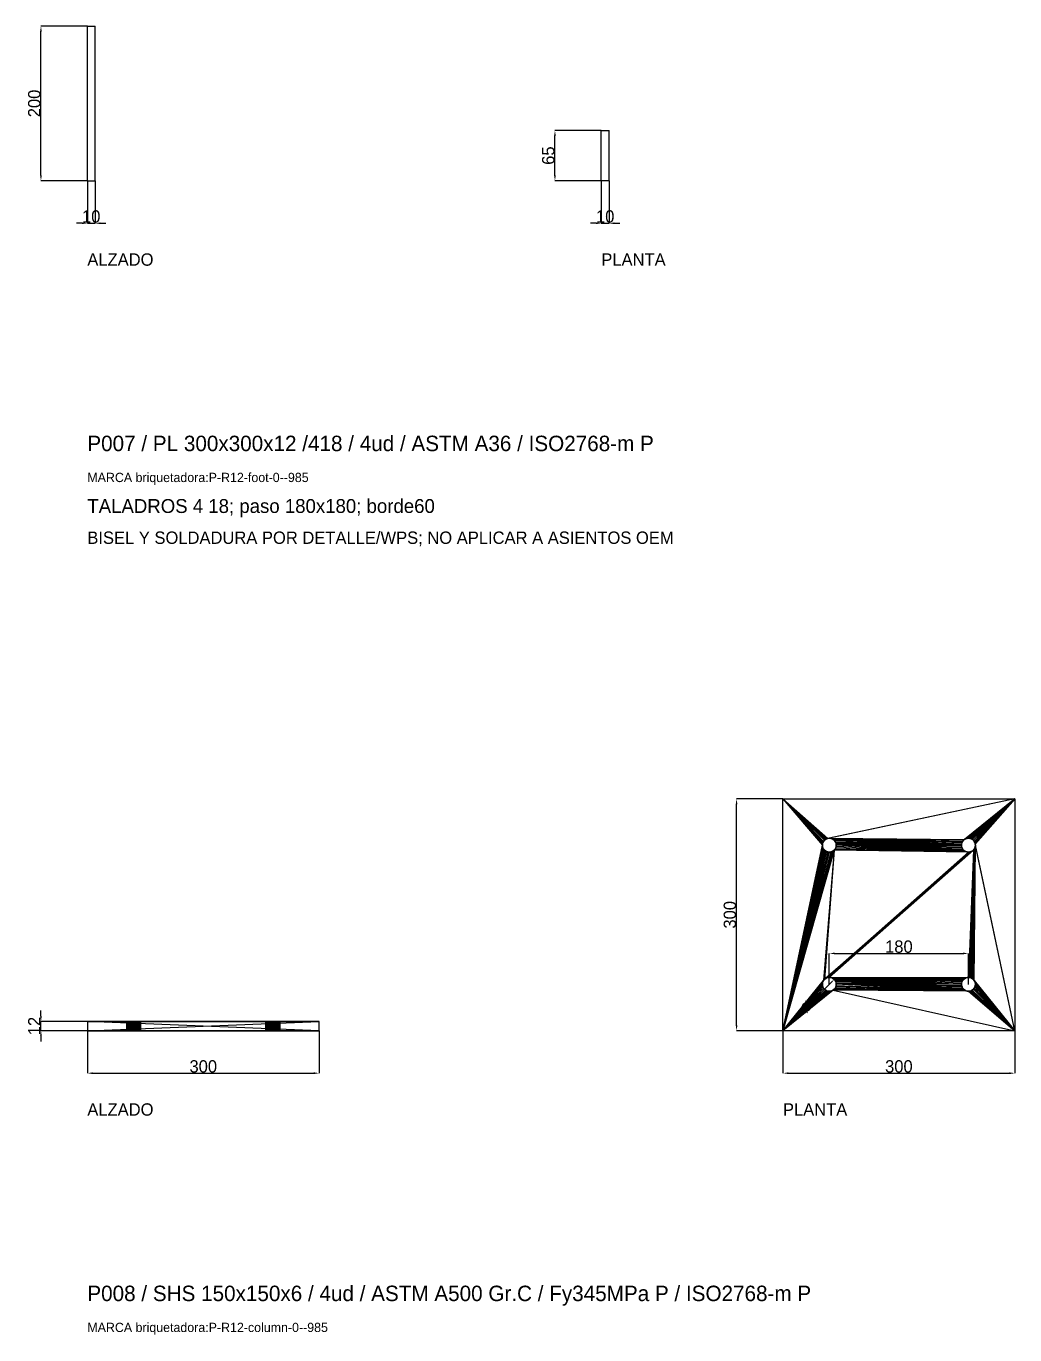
# Model space of a CAD drawing. Header units: millimetres. Extents: x -79 to 13940, y -87340 to 371.
# Drawn here: x -79 to 1200, y -6435 to -4741 of the extents above; entities that cross this region are included whole.
import ezdxf

# ---------------------------------------------------------------- set-up
doc = ezdxf.new("R2010")
doc.units = ezdxf.units.MM
for name, color, linetype in [('R18_COTAS_P', 1, 'Continuous'), ('R18_PIEZAS_P', 3, 'Continuous'), ('R18_TEXTOS', 7, 'Continuous')]:
    doc.layers.add(name, color=color, linetype=linetype)
doc.dimstyles.get("Standard").update_dxf_attribs({"dimtxt": 2.5, "dimasz": 2.5, "dimexe": 1.25, "dimexo": 0.625, "dimtad": 1, "dimcen": 2.5, "dimazin": 3, "dimtfac": 1, "dimtmove": 0, "dimatfit": 3})

# ---------------------------------------------------------------- blocks, each defined once
blk = doc.blocks.new('_CLOSEDFILLED')
at = {"color": 0, "linetype": 'BYBLOCK'}
blk.add_solid([(-1, 0.16), (0, 0), (-1, -0.16)], dxfattribs=at)
blk = doc.blocks.new('*D31')
for p, q in [((0, -4941.3), (0, -4996.3)), ((10, -4941.3), (10, -4996.3)), ((-7, -4996.3), (-14, -4996.3)), ((0, -4996.3), (10, -4996.3)), ((17, -4996.3), (24, -4996.3))]:
    blk.add_line(p, q)
at = {"layer": 'Defpoints'}
for p in [(0, -4941.3), (10, -4941.3), (0, -4996.3)]:
    blk.add_point(p, dxfattribs=at)
at = {"layer": 'R18_COTAS_P', "xscale": 7, "yscale": 7}
blk.add_blockref('_CLOSEDFILLED', (0, -4996.3), dxfattribs=at)
at = {"layer": 'R18_COTAS_P', "xscale": 7, "yscale": 7, "rotation": 180}
blk.add_blockref('_CLOSEDFILLED', (10, -4996.3), dxfattribs=at)
at = {"layer": 'R18_COTAS_P', "insert": (5, -4987.6), "char_height": 16, "attachment_point": 5}
blk.add_mtext('10', dxfattribs=at)
blk = doc.blocks.new('*D32')
for p, q in [((0, -4741.3), (-60, -4741.3)), ((-60, -4934.3), (-60, -4748.3)), ((0, -4941.3), (-60, -4941.3))]:
    blk.add_line(p, q)
at = {"layer": 'Defpoints'}
for p in [(0, -4741.3), (-60, -4941.3), (0, -4941.3)]:
    blk.add_point(p, dxfattribs=at)
at = {"layer": 'R18_COTAS_P', "xscale": 7, "yscale": 7}
for p, rotation in [((-60, -4741.3), 90), ((-60, -4941.3), 270)]:
    blk.add_blockref('_CLOSEDFILLED', p, dxfattribs=dict(at, rotation=rotation))
at = {"layer": 'R18_COTAS_P', "insert": (-68.6, -4841.3), "char_height": 16, "attachment_point": 5, "rotation": 90}
blk.add_mtext('200', dxfattribs=at)
blk = doc.blocks.new('*D33')
for p, q in [((665, -4941.3), (665, -4996.3)), ((675, -4941.3), (675, -4996.3)), ((658, -4996.3), (651, -4996.3)), ((665, -4996.3), (675, -4996.3)), ((682, -4996.3), (689, -4996.3))]:
    blk.add_line(p, q)
at = {"layer": 'Defpoints'}
for p in [(665, -4941.3), (675, -4941.3), (665, -4996.3)]:
    blk.add_point(p, dxfattribs=at)
at = {"layer": 'R18_COTAS_P', "xscale": 7, "yscale": 7}
blk.add_blockref('_CLOSEDFILLED', (665, -4996.3), dxfattribs=at)
at = {"layer": 'R18_COTAS_P', "xscale": 7, "yscale": 7, "rotation": 180}
blk.add_blockref('_CLOSEDFILLED', (675, -4996.3), dxfattribs=at)
at = {"layer": 'R18_COTAS_P', "insert": (670, -4987.6), "char_height": 16, "attachment_point": 5}
blk.add_mtext('10', dxfattribs=at)
blk = doc.blocks.new('*D34')
for p, q in [((665, -4876.3), (605, -4876.3)), ((605, -4934.3), (605, -4883.3)), ((665, -4941.3), (605, -4941.3))]:
    blk.add_line(p, q)
at = {"layer": 'Defpoints'}
for p in [(665, -4876.3), (605, -4941.3), (665, -4941.3)]:
    blk.add_point(p, dxfattribs=at)
at = {"layer": 'R18_COTAS_P', "xscale": 7, "yscale": 7}
for p, rotation in [((605, -4876.3), 90), ((605, -4941.3), 270)]:
    blk.add_blockref('_CLOSEDFILLED', p, dxfattribs=dict(at, rotation=rotation))
at = {"layer": 'R18_COTAS_P', "insert": (596.4, -4908.8), "char_height": 16, "attachment_point": 5, "rotation": 90}
blk.add_mtext('65', dxfattribs=at)
blk = doc.blocks.new('*D37')
for p, q in [((0, -6041.3), (0, -6096.3)), ((300, -6041.3), (300, -6096.3)), ((7, -6096.3), (293, -6096.3))]:
    blk.add_line(p, q)
at = {"layer": 'Defpoints'}
for p in [(0, -6041.3), (300, -6041.3), (0, -6096.3)]:
    blk.add_point(p, dxfattribs=at)
at = {"layer": 'R18_COTAS_P', "xscale": 7, "yscale": 7, "rotation": 180}
blk.add_blockref('_CLOSEDFILLED', (0, -6096.3), dxfattribs=at)
at = {"layer": 'R18_COTAS_P', "xscale": 7, "yscale": 7}
blk.add_blockref('_CLOSEDFILLED', (300, -6096.3), dxfattribs=at)
at = {"layer": 'R18_COTAS_P', "insert": (150, -6087.6), "char_height": 16, "attachment_point": 5}
blk.add_mtext('300', dxfattribs=at)
blk = doc.blocks.new('*D38')
for p, q in [((-60, -6022.3), (-60, -6015.3)), ((0, -6029.3), (-60, -6029.3)), ((-60, -6041.3), (-60, -6029.3)), ((0, -6041.3), (-60, -6041.3)), ((-60, -6048.3), (-60, -6055.3))]:
    blk.add_line(p, q)
at = {"layer": 'Defpoints'}
for p in [(0, -6029.3), (-60, -6041.3), (0, -6041.3)]:
    blk.add_point(p, dxfattribs=at)
at = {"layer": 'R18_COTAS_P', "xscale": 7, "yscale": 7}
for p, rotation in [((-60, -6029.3), 270), ((-60, -6041.3), 90)]:
    blk.add_blockref('_CLOSEDFILLED', p, dxfattribs=dict(at, rotation=rotation))
at = {"layer": 'R18_COTAS_P', "insert": (-68.6, -6035.3), "char_height": 16, "attachment_point": 5, "rotation": 90}
blk.add_mtext('12', dxfattribs=at)
blk = doc.blocks.new('*D39')
for p, q in [((900, -6041.3), (900, -6096.3)), ((1200, -6041.3), (1200, -6096.3)), ((907, -6096.3), (1193, -6096.3))]:
    blk.add_line(p, q)
at = {"layer": 'Defpoints'}
for p in [(900, -6041.3), (1200, -6041.3), (900, -6096.3)]:
    blk.add_point(p, dxfattribs=at)
at = {"layer": 'R18_COTAS_P', "xscale": 7, "yscale": 7, "rotation": 180}
blk.add_blockref('_CLOSEDFILLED', (900, -6096.3), dxfattribs=at)
at = {"layer": 'R18_COTAS_P', "xscale": 7, "yscale": 7}
blk.add_blockref('_CLOSEDFILLED', (1200, -6096.3), dxfattribs=at)
at = {"layer": 'R18_COTAS_P', "insert": (1050, -6087.6), "char_height": 16, "attachment_point": 5}
blk.add_mtext('300', dxfattribs=at)
blk = doc.blocks.new('*D40')
for p, q in [((900, -5741.3), (840, -5741.3)), ((840, -6034.3), (840, -5748.3)), ((900, -6041.3), (840, -6041.3))]:
    blk.add_line(p, q)
at = {"layer": 'Defpoints'}
for p in [(900, -5741.3), (840, -6041.3), (900, -6041.3)]:
    blk.add_point(p, dxfattribs=at)
at = {"layer": 'R18_COTAS_P', "xscale": 7, "yscale": 7}
for p, rotation in [((840, -5741.3), 90), ((840, -6041.3), 270)]:
    blk.add_blockref('_CLOSEDFILLED', p, dxfattribs=dict(at, rotation=rotation))
at = {"layer": 'R18_COTAS_P', "insert": (831.4, -5891.3), "char_height": 16, "attachment_point": 5, "rotation": 90}
blk.add_mtext('300', dxfattribs=at)
blk = doc.blocks.new('*D43')
for p, q in [((950.1, -5991.2), (962.8, -5978.4)), ((949.7, -5991.6), (950.1, -5991.2))]:
    blk.add_line(p, q)
at = {"layer": 'Defpoints'}
for p in [(953.6, -5987.6), (960, -5981.3)]:
    blk.add_point(p, dxfattribs=at)
at = {"layer": 'R18_COTAS_P', "xscale": 5, "yscale": 5, "rotation": 45.00000000000051}
for p in [(966.4, -5974.9), (953.6, -5987.6)]:
    blk.add_blockref('_CLOSEDFILLED', p, dxfattribs=at)
at = {"layer": 'R18_COTAS_P', "insert": (936.9, -6004.3), "char_height": 12, "attachment_point": 5, "rotation": 45}
blk.add_mtext('%%c18', dxfattribs=at)
blk = doc.blocks.new('*D44')
for p, q in [((960, -5981.3), (960, -5941.3)), ((967, -5941.3), (1133, -5941.3)), ((1140, -5981.3), (1140, -5941.3))]:
    blk.add_line(p, q)
at = {"layer": 'Defpoints'}
for p in [(960, -5941.3), (960, -5981.3), (1140, -5981.3)]:
    blk.add_point(p, dxfattribs=at)
at = {"layer": 'R18_COTAS_P', "xscale": 7, "yscale": 7, "rotation": 180}
blk.add_blockref('_CLOSEDFILLED', (960, -5941.3), dxfattribs=at)
at = {"layer": 'R18_COTAS_P', "xscale": 7, "yscale": 7}
blk.add_blockref('_CLOSEDFILLED', (1140, -5941.3), dxfattribs=at)
at = {"layer": 'R18_COTAS_P', "insert": (1050, -5932.6), "char_height": 16, "attachment_point": 5}
blk.add_mtext('180', dxfattribs=at)

msp = doc.modelspace()

# ---------------------------------------------------------------- linework, layer by layer
at = {"layer": 'R18_PIEZAS_P'}
for p, q in [((0, -4941.273), (0, -4741.273)), ((0, -4741.273), (10, -4741.273)), ((10, -4941.273), (10, -4741.273)), ((665, -4941.273), (665, -4876.273)), ((665, -4876.273), (675, -4876.273)), ((675, -4941.273), (675, -4876.273)), ((0, -4941.273), (10, -4941.273)), ((675, -4941.273), (665, -4941.273)), ((900, -6041.273), (900, -5741.273)), ((900, -5741.273), (951, -5801.273)), ((900, -5741.273), (951.173, -5799.517)), ((900, -5741.273), (951.685, -5797.829)), ((900, -5741.273), (952.517, -5796.273)), ((900, -5741.273), (953.636, -5794.909)), ((900, -5741.273), (955, -5793.79)), ((900, -5741.273), (956.556, -5792.958)), ((900, -5741.273), (958.244, -5792.446)), ((900, -5741.273), (1200, -5741.273)), ((1200, -5741.273), (958.244, -5792.446)), ((1200, -5741.273), (960, -5792.273)), ((1200, -5741.273), (1135, -5793.79)), ((1200, -5741.273), (1136.556, -5792.958)), ((1200, -5741.273), (1138.244, -5792.446)), ((1200, -5741.273), (1140, -5792.273)), ((1200, -5741.273), (1141.756, -5792.446)), ((1200, -5741.273), (1143.444, -5792.958)), ((1200, -5741.273), (1145, -5793.79)), ((1200, -5741.273), (1146.364, -5794.909)), ((1200, -5741.273), (1147.483, -5796.273)), ((1200, -5741.273), (1148.315, -5797.829)), ((1200, -5741.273), (1148.827, -5799.517)), ((1200, -5741.273), (1200, -6041.273)), ((900, -6041.273), (951, -5801.273)), ((951.173, -5803.029), (900, -6041.273)), ((951.685, -5804.717), (900, -6041.273)), ((952.517, -5806.273), (900, -6041.273)), ((953.636, -5807.637), (900, -6041.273)), ((966.364, -5807.637), (900, -6041.273)), ((955, -5808.756), (900, -6041.273)), ((965, -5808.756), (900, -6041.273)), ((951.173, -5799.517), (951, -5801.273)), ((951, -5801.273), (951.173, -5803.029)), ((951.685, -5797.829), (951.173, -5799.517)), ((951.173, -5803.029), (951.685, -5804.717)), ((952.517, -5796.273), (951.685, -5797.829)), ((951.685, -5804.717), (952.517, -5806.273)), ((953.636, -5794.909), (952.517, -5796.273)), ((952.517, -5806.273), (953.636, -5807.637)), ((966.364, -5807.637), (952.517, -5976.273)), ((955, -5793.79), (953.636, -5794.909)), ((953.636, -5807.637), (955, -5808.756)), ((966.364, -5807.637), (953.636, -5974.909)), ((1146.364, -5807.637), (953.636, -5974.909)), ((1145, -5808.756), (953.636, -5974.909)), ((956.556, -5792.958), (955, -5793.79)), ((1146.364, -5807.637), (955, -5973.79)), ((955, -5808.756), (956.556, -5809.588)), ((958.244, -5792.446), (956.556, -5792.958)), ((1146.364, -5807.637), (956.556, -5972.958)), ((960, -5792.273), (958.244, -5792.446)), ((1146.364, -5807.637), (958.244, -5972.446)), ((961.756, -5792.446), (960, -5792.273)), ((960, -5792.273), (1131.173, -5799.517)), ((960, -5792.273), (1131.685, -5797.829)), ((960, -5792.273), (1132.517, -5796.273)), ((960, -5792.273), (1133.636, -5794.909)), ((960, -5792.273), (1135, -5793.79)), ((1146.364, -5807.637), (960, -5972.273)), ((963.444, -5792.958), (961.756, -5792.446)), ((961.756, -5792.446), (1131.173, -5799.517)), ((965, -5793.79), (963.444, -5792.958)), ((963.444, -5792.958), (1131.173, -5799.517)), ((963.444, -5809.588), (965, -5808.756)), ((966.364, -5794.909), (965, -5793.79)), ((965, -5793.79), (1131.173, -5799.517)), ((965, -5808.756), (966.364, -5807.637)), ((967.483, -5796.273), (966.364, -5794.909)), ((966.364, -5794.909), (1131.173, -5799.517)), ((966.364, -5807.637), (967.483, -5806.273)), ((1140, -5810.273), (966.364, -5807.637)), ((968.315, -5797.829), (967.483, -5796.273)), ((967.483, -5796.273), (1131.173, -5799.517)), ((967.483, -5806.273), (968.315, -5804.717)), ((1140, -5810.273), (967.483, -5806.273)), ((968.827, -5799.517), (968.315, -5797.829)), ((968.315, -5797.829), (1131.173, -5799.517)), ((968.315, -5804.717), (968.827, -5803.029)), ((1140, -5810.273), (968.315, -5804.717)), ((969, -5801.273), (968.827, -5799.517)), ((968.827, -5799.517), (1131.173, -5799.517)), ((968.827, -5803.029), (969, -5801.273)), ((1140, -5810.273), (968.827, -5803.029)), ((969, -5801.273), (1131.173, -5799.517)), ((1131, -5801.273), (969, -5801.273)), ((1131.173, -5803.029), (969, -5801.273)), ((1131.685, -5804.717), (969, -5801.273)), ((1132.517, -5806.273), (969, -5801.273)), ((1133.636, -5807.637), (969, -5801.273)), ((1135, -5808.756), (969, -5801.273)), ((1136.556, -5809.588), (969, -5801.273)), ((1138.244, -5810.1), (969, -5801.273)), ((1140, -5810.273), (969, -5801.273)), ((1131.173, -5799.517), (1131, -5801.273)), ((1131, -5801.273), (1131.173, -5803.029)), ((1131.685, -5797.829), (1131.173, -5799.517)), ((1131.173, -5803.029), (1131.685, -5804.717)), ((1132.517, -5796.273), (1131.685, -5797.829)), ((1131.685, -5804.717), (1132.517, -5806.273)), ((1133.636, -5794.909), (1132.517, -5796.273)), ((1132.517, -5806.273), (1133.636, -5807.637)), ((1135, -5793.79), (1133.636, -5794.909)), ((1133.636, -5807.637), (1135, -5808.756)), ((1136.556, -5792.958), (1135, -5793.79)), ((1135, -5808.756), (1136.556, -5809.588)), ((1138.244, -5792.446), (1136.556, -5792.958)), ((1140, -5792.273), (1138.244, -5792.446)), ((1141.756, -5792.446), (1140, -5792.273)), ((1149, -5801.273), (1140, -5972.273)), ((1148.827, -5803.029), (1140, -5972.273)), ((1148.315, -5804.717), (1140, -5972.273)), ((1147.483, -5806.273), (1140, -5972.273)), ((1146.364, -5807.637), (1140, -5972.273)), ((1143.444, -5792.958), (1141.756, -5792.446)), ((1149, -5801.273), (1141.756, -5972.446)), ((1145, -5793.79), (1143.444, -5792.958)), ((1143.444, -5972.958), (1149, -5801.273)), ((1143.444, -5809.588), (1145, -5808.756)), ((1146.364, -5794.909), (1145, -5793.79)), ((1145, -5973.79), (1149, -5801.273)), ((1145, -5808.756), (1146.364, -5807.637)), ((1147.483, -5796.273), (1146.364, -5794.909)), ((1146.364, -5974.909), (1149, -5801.273)), ((1146.364, -5807.637), (1147.483, -5806.273)), ((1148.315, -5797.829), (1147.483, -5796.273)), ((1147.483, -5976.273), (1149, -5801.273)), ((1147.483, -5806.273), (1148.315, -5804.717)), ((1148.827, -5799.517), (1148.315, -5797.829)), ((1148.315, -5804.717), (1148.827, -5803.029)), ((1200, -6041.273), (1148.827, -5799.517)), ((1149, -5801.273), (1148.827, -5799.517)), ((1148.827, -5803.029), (1149, -5801.273)), ((1200, -6041.273), (1149, -5801.273)), ((956.556, -5809.588), (900, -6041.273)), ((963.444, -5809.588), (900, -6041.273)), ((958.244, -5810.1), (900, -6041.273)), ((961.756, -5810.1), (900, -6041.273)), ((960, -5810.273), (900, -6041.273)), ((1143.444, -5809.588), (953.636, -5974.909)), ((1141.756, -5810.1), (953.636, -5974.909)), ((1140, -5810.273), (953.636, -5974.909)), ((956.556, -5809.588), (958.244, -5810.1)), ((958.244, -5810.1), (960, -5810.273)), ((960, -5810.273), (961.756, -5810.1)), ((961.756, -5810.1), (963.444, -5809.588)), ((1136.556, -5809.588), (1138.244, -5810.1)), ((1138.244, -5810.1), (1140, -5810.273)), ((1140, -5810.273), (1141.756, -5810.1)), ((1141.756, -5810.1), (1143.444, -5809.588)), ((900, -6041.273), (952.517, -5976.273)), ((900, -6041.273), (951.685, -5977.829)), ((951.685, -5977.829), (951.173, -5979.517)), ((952.517, -5976.273), (951.685, -5977.829)), ((953.636, -5974.909), (952.517, -5976.273)), ((955, -5973.79), (953.636, -5974.909)), ((956.556, -5972.958), (955, -5973.79)), ((958.244, -5972.446), (956.556, -5972.958)), ((960, -5972.273), (958.244, -5972.446)), ((961.756, -5972.446), (960, -5972.273)), ((960, -5972.273), (1131, -5981.273)), ((960, -5972.273), (1131.173, -5979.517)), ((960, -5972.273), (1131.685, -5977.829)), ((960, -5972.273), (1132.517, -5976.273)), ((960, -5972.273), (1133.636, -5974.909)), ((960, -5972.273), (1135, -5973.79)), ((960, -5972.273), (1136.556, -5972.958)), ((960, -5972.273), (1138.244, -5972.446)), ((960, -5972.273), (1140, -5972.273)), ((963.444, -5972.958), (961.756, -5972.446)), ((961.756, -5972.446), (1131, -5981.273)), ((965, -5973.79), (963.444, -5972.958)), ((963.444, -5972.958), (1131, -5981.273)), ((966.364, -5974.909), (965, -5973.79)), ((965, -5973.79), (1131, -5981.273)), ((967.483, -5976.273), (966.364, -5974.909)), ((966.364, -5974.909), (1131, -5981.273)), ((968.315, -5977.829), (967.483, -5976.273)), ((967.483, -5976.273), (1131, -5981.273)), ((968.827, -5979.517), (968.315, -5977.829)), ((968.315, -5977.829), (1131, -5981.273)), ((1131.685, -5977.829), (1131.173, -5979.517)), ((1132.517, -5976.273), (1131.685, -5977.829)), ((1133.636, -5974.909), (1132.517, -5976.273)), ((1135, -5973.79), (1133.636, -5974.909)), ((1136.556, -5972.958), (1135, -5973.79)), ((1138.244, -5972.446), (1136.556, -5972.958)), ((1140, -5972.273), (1138.244, -5972.446)), ((1141.756, -5972.446), (1140, -5972.273)), ((1143.444, -5972.958), (1141.756, -5972.446)), ((1145, -5973.79), (1143.444, -5972.958)), ((1146.364, -5974.909), (1145, -5973.79)), ((1147.483, -5976.273), (1146.364, -5974.909)), ((1148.315, -5977.829), (1147.483, -5976.273)), ((1147.483, -5976.273), (1200, -6041.273)), ((1148.827, -5979.517), (1148.315, -5977.829)), ((1148.315, -5977.829), (1200, -6041.273)), ((900, -6041.273), (951.173, -5979.517)), ((951, -5981.273), (900, -6041.273)), ((951.173, -5983.029), (900, -6041.273)), ((951.685, -5984.717), (900, -6041.273)), ((952.517, -5986.273), (900, -6041.273)), ((953.636, -5987.637), (900, -6041.273)), ((955, -5988.756), (900, -6041.273)), ((965, -5988.756), (900, -6041.273)), ((956.556, -5989.588), (900, -6041.273)), ((963.444, -5989.588), (900, -6041.273)), ((958.244, -5990.1), (900, -6041.273)), ((961.756, -5990.1), (900, -6041.273)), ((960, -5990.273), (900, -6041.273)), ((951.173, -5979.517), (951, -5981.273)), ((951, -5981.273), (951.173, -5983.029)), ((951.173, -5983.029), (951.685, -5984.717)), ((951.685, -5984.717), (952.517, -5986.273)), ((952.517, -5986.273), (953.636, -5987.637)), ((953.636, -5987.637), (955, -5988.756)), ((955, -5988.756), (956.556, -5989.588)), ((956.556, -5989.588), (958.244, -5990.1)), ((958.244, -5990.1), (960, -5990.273)), ((960, -5990.273), (961.756, -5990.1)), ((961.756, -5990.1), (963.444, -5989.588)), ((963.444, -5989.588), (965, -5988.756)), ((965, -5988.756), (966.364, -5987.637)), ((965, -5988.756), (1200, -6041.273)), ((1140, -5990.273), (965, -5988.756)), ((966.364, -5987.637), (967.483, -5986.273)), ((1140, -5990.273), (966.364, -5987.637)), ((967.483, -5986.273), (968.315, -5984.717)), ((1140, -5990.273), (967.483, -5986.273)), ((968.315, -5984.717), (968.827, -5983.029)), ((1140, -5990.273), (968.315, -5984.717)), ((969, -5981.273), (968.827, -5979.517)), ((968.827, -5979.517), (1131, -5981.273)), ((968.827, -5983.029), (969, -5981.273)), ((1140, -5990.273), (968.827, -5983.029)), ((1131, -5981.273), (969, -5981.273)), ((1131.173, -5983.029), (969, -5981.273)), ((1131.685, -5984.717), (969, -5981.273)), ((1132.517, -5986.273), (969, -5981.273)), ((1133.636, -5987.637), (969, -5981.273)), ((1135, -5988.756), (969, -5981.273)), ((1136.556, -5989.588), (969, -5981.273)), ((1138.244, -5990.1), (969, -5981.273)), ((1140, -5990.273), (969, -5981.273)), ((1131.173, -5979.517), (1131, -5981.273)), ((1131, -5981.273), (1131.173, -5983.029)), ((1131.173, -5983.029), (1131.685, -5984.717)), ((1131.685, -5984.717), (1132.517, -5986.273)), ((1132.517, -5986.273), (1133.636, -5987.637)), ((1133.636, -5987.637), (1135, -5988.756)), ((1135, -5988.756), (1136.556, -5989.588)), ((1136.556, -5989.588), (1138.244, -5990.1)), ((1138.244, -5990.1), (1140, -5990.273)), ((1140, -5990.273), (1141.756, -5990.1)), ((1140, -5990.273), (1200, -6041.273)), ((1141.756, -5990.1), (1143.444, -5989.588)), ((1141.756, -5990.1), (1200, -6041.273)), ((1143.444, -5989.588), (1145, -5988.756)), ((1143.444, -5989.588), (1200, -6041.273)), ((1145, -5988.756), (1146.364, -5987.637)), ((1145, -5988.756), (1200, -6041.273)), ((1146.364, -5987.637), (1147.483, -5986.273)), ((1146.364, -5987.637), (1200, -6041.273)), ((1147.483, -5986.273), (1148.315, -5984.717)), ((1147.483, -5986.273), (1200, -6041.273)), ((1148.315, -5984.717), (1148.827, -5983.029)), ((1148.315, -5984.717), (1200, -6041.273)), ((1149, -5981.273), (1148.827, -5979.517)), ((1148.827, -5979.517), (1200, -6041.273)), ((1148.827, -5983.029), (1149, -5981.273)), ((1148.827, -5983.029), (1200, -6041.273)), ((1149, -5981.273), (1200, -6041.273)), ((51, -6029.273), (0, -6029.273)), ((0, -6029.273), (51.173, -6029.273)), ((0, -6029.273), (51.685, -6029.273)), ((0, -6029.273), (52.517, -6029.273)), ((0, -6029.273), (53.636, -6029.273)), ((0, -6029.273), (55, -6029.273)), ((0, -6029.273), (56.556, -6029.273)), ((0, -6029.273), (58.244, -6029.273)), ((0, -6029.273), (60, -6029.273)), ((0, -6029.273), (61.756, -6029.273)), ((300, -6029.273), (0, -6029.273)), ((0, -6029.273), (63.444, -6029.273)), ((0, -6029.273), (65, -6029.273)), ((0, -6029.273), (66.364, -6029.273)), ((300, -6041.273), (0, -6029.273)), ((0, -6029.273), (0, -6041.273)), ((0, -6041.273), (300, -6029.273)), ((51.173, -6029.273), (51, -6029.273)), ((51, -6041.273), (51.173, -6029.273)), ((51, -6041.273), (51, -6029.273)), ((51.173, -6041.273), (51, -6029.273)), ((51.685, -6029.273), (51.173, -6029.273)), ((51.173, -6041.273), (51.685, -6029.273)), ((51.173, -6041.273), (51.173, -6029.273)), ((51.685, -6041.273), (51.173, -6029.273)), ((52.517, -6029.273), (51.685, -6029.273)), ((51.685, -6041.273), (52.517, -6029.273)), ((51.685, -6041.273), (51.685, -6029.273)), ((52.517, -6041.273), (51.685, -6029.273)), ((53.636, -6029.273), (52.517, -6029.273)), ((52.517, -6029.273), (66.364, -6029.273)), ((52.517, -6041.273), (53.636, -6029.273)), ((52.517, -6041.273), (52.517, -6029.273)), ((53.636, -6041.273), (52.517, -6029.273)), ((55, -6029.273), (53.636, -6029.273)), ((53.636, -6029.273), (66.364, -6029.273)), ((53.636, -6029.273), (240, -6029.273)), ((53.636, -6029.273), (241.756, -6029.273)), ((53.636, -6029.273), (243.444, -6029.273)), ((53.636, -6029.273), (245, -6029.273)), ((53.636, -6029.273), (246.364, -6029.273)), ((53.636, -6041.273), (55, -6029.273)), ((53.636, -6041.273), (53.636, -6029.273)), ((55, -6041.273), (53.636, -6029.273)), ((56.556, -6029.273), (55, -6029.273)), ((55, -6029.273), (246.364, -6029.273)), ((55, -6041.273), (56.556, -6029.273)), ((55, -6041.273), (55, -6029.273)), ((56.556, -6041.273), (55, -6029.273)), ((58.244, -6029.273), (56.556, -6029.273)), ((56.556, -6029.273), (246.364, -6029.273)), ((56.556, -6041.273), (58.244, -6029.273)), ((56.556, -6041.273), (56.556, -6029.273)), ((58.244, -6041.273), (56.556, -6029.273)), ((60, -6029.273), (58.244, -6029.273)), ((58.244, -6029.273), (300, -6029.273)), ((58.244, -6029.273), (246.364, -6029.273)), ((58.244, -6041.273), (60, -6029.273)), ((58.244, -6041.273), (58.244, -6029.273)), ((60, -6041.273), (58.244, -6029.273)), ((60, -6029.273), (61.756, -6029.273)), ((231, -6029.273), (60, -6029.273)), ((231.173, -6029.273), (60, -6029.273)), ((231.685, -6029.273), (60, -6029.273)), ((60, -6029.273), (300, -6029.273)), ((232.517, -6029.273), (60, -6029.273)), ((233.636, -6029.273), (60, -6029.273)), ((235, -6029.273), (60, -6029.273)), ((236.556, -6029.273), (60, -6029.273)), ((238.244, -6029.273), (60, -6029.273)), ((240, -6029.273), (60, -6029.273)), ((60, -6029.273), (246.364, -6029.273)), ((60, -6041.273), (61.756, -6029.273)), ((60, -6041.273), (60, -6029.273)), ((61.756, -6041.273), (60, -6029.273)), ((61.756, -6029.273), (63.444, -6029.273)), ((231, -6029.273), (61.756, -6029.273)), ((231.173, -6029.273), (61.756, -6029.273)), ((61.756, -6041.273), (63.444, -6029.273)), ((61.756, -6041.273), (61.756, -6029.273)), ((63.444, -6041.273), (61.756, -6029.273)), ((63.444, -6029.273), (65, -6029.273)), ((231, -6029.273), (63.444, -6029.273)), ((231.173, -6029.273), (63.444, -6029.273)), ((63.444, -6041.273), (65, -6029.273)), ((63.444, -6041.273), (63.444, -6029.273)), ((65, -6041.273), (63.444, -6029.273)), ((65, -6029.273), (66.364, -6029.273)), ((231, -6029.273), (65, -6029.273)), ((231.173, -6029.273), (65, -6029.273)), ((300, -6029.273), (65, -6029.273)), ((65, -6029.273), (240, -6029.273)), ((65, -6041.273), (66.364, -6029.273)), ((65, -6041.273), (65, -6029.273)), ((66.364, -6041.273), (65, -6029.273)), ((66.364, -6029.273), (67.483, -6029.273)), ((231, -6029.273), (66.364, -6029.273)), ((231.173, -6029.273), (66.364, -6029.273)), ((66.364, -6029.273), (240, -6029.273)), ((66.364, -6041.273), (67.483, -6029.273)), ((66.364, -6041.273), (66.364, -6029.273)), ((67.483, -6041.273), (66.364, -6029.273)), ((67.483, -6029.273), (68.315, -6029.273)), ((231, -6029.273), (67.483, -6029.273)), ((231.173, -6029.273), (67.483, -6029.273)), ((67.483, -6029.273), (240, -6029.273)), ((67.483, -6041.273), (68.315, -6029.273)), ((67.483, -6041.273), (67.483, -6029.273)), ((68.315, -6041.273), (67.483, -6029.273)), ((68.315, -6029.273), (68.827, -6029.273)), ((231, -6029.273), (68.315, -6029.273)), ((231.173, -6029.273), (68.315, -6029.273)), ((68.315, -6029.273), (240, -6029.273)), ((68.315, -6041.273), (68.827, -6029.273)), ((68.315, -6041.273), (68.315, -6029.273)), ((68.827, -6041.273), (68.315, -6029.273)), ((68.827, -6029.273), (69, -6029.273)), ((231, -6029.273), (68.827, -6029.273)), ((231.173, -6029.273), (68.827, -6029.273)), ((68.827, -6029.273), (240, -6029.273)), ((68.827, -6041.273), (69, -6029.273)), ((68.827, -6041.273), (68.827, -6029.273)), ((69, -6041.273), (68.827, -6029.273)), ((69, -6029.273), (231, -6029.273)), ((231.173, -6029.273), (69, -6029.273)), ((69, -6029.273), (231.685, -6029.273)), ((69, -6029.273), (232.517, -6029.273)), ((69, -6029.273), (233.636, -6029.273)), ((69, -6029.273), (235, -6029.273)), ((69, -6029.273), (236.556, -6029.273)), ((69, -6029.273), (238.244, -6029.273)), ((69, -6029.273), (240, -6029.273)), ((69, -6029.273), (69, -6041.273)), ((231, -6029.273), (231.173, -6029.273)), ((231, -6041.273), (231.173, -6029.273)), ((231, -6041.273), (231, -6029.273)), ((231.173, -6041.273), (231, -6029.273)), ((231.685, -6029.273), (231.173, -6029.273)), ((231.173, -6041.273), (231.685, -6029.273)), ((231.173, -6041.273), (231.173, -6029.273)), ((231.685, -6041.273), (231.173, -6029.273)), ((232.517, -6029.273), (231.685, -6029.273)), ((231.685, -6041.273), (232.517, -6029.273)), ((231.685, -6041.273), (231.685, -6029.273)), ((232.517, -6041.273), (231.685, -6029.273)), ((233.636, -6029.273), (232.517, -6029.273)), ((232.517, -6041.273), (233.636, -6029.273)), ((232.517, -6041.273), (232.517, -6029.273)), ((233.636, -6041.273), (232.517, -6029.273)), ((235, -6029.273), (233.636, -6029.273)), ((233.636, -6041.273), (235, -6029.273)), ((233.636, -6041.273), (233.636, -6029.273)), ((235, -6041.273), (233.636, -6029.273)), ((236.556, -6029.273), (235, -6029.273)), ((235, -6029.273), (300, -6029.273)), ((235, -6041.273), (236.556, -6029.273)), ((235, -6041.273), (235, -6029.273)), ((236.556, -6041.273), (235, -6029.273)), ((238.244, -6029.273), (236.556, -6029.273)), ((236.556, -6029.273), (300, -6029.273)), ((236.556, -6041.273), (238.244, -6029.273)), ((236.556, -6041.273), (236.556, -6029.273)), ((238.244, -6041.273), (236.556, -6029.273)), ((240, -6029.273), (238.244, -6029.273)), ((238.244, -6029.273), (300, -6029.273)), ((238.244, -6041.273), (240, -6029.273)), ((238.244, -6041.273), (238.244, -6029.273)), ((240, -6041.273), (238.244, -6029.273)), ((300, -6029.273), (240, -6029.273)), ((241.756, -6029.273), (240, -6029.273)), ((240, -6029.273), (246.364, -6029.273)), ((240, -6029.273), (247.483, -6029.273)), ((240, -6029.273), (248.315, -6029.273)), ((240, -6029.273), (248.827, -6029.273)), ((240, -6029.273), (249, -6029.273)), ((240, -6041.273), (241.756, -6029.273)), ((240, -6041.273), (240, -6029.273)), ((241.756, -6041.273), (240, -6029.273)), ((300, -6029.273), (241.756, -6029.273)), ((243.444, -6029.273), (241.756, -6029.273)), ((241.756, -6029.273), (249, -6029.273)), ((241.756, -6041.273), (243.444, -6029.273)), ((241.756, -6041.273), (241.756, -6029.273)), ((243.444, -6041.273), (241.756, -6029.273)), ((300, -6029.273), (243.444, -6029.273)), ((245, -6029.273), (243.444, -6029.273)), ((249, -6029.273), (243.444, -6029.273)), ((243.444, -6041.273), (245, -6029.273)), ((243.444, -6041.273), (243.444, -6029.273)), ((245, -6041.273), (243.444, -6029.273)), ((300, -6029.273), (245, -6029.273)), ((246.364, -6029.273), (245, -6029.273)), ((249, -6029.273), (245, -6029.273)), ((245, -6041.273), (246.364, -6029.273)), ((245, -6041.273), (245, -6029.273)), ((246.364, -6041.273), (245, -6029.273)), ((300, -6029.273), (246.364, -6029.273)), ((247.483, -6029.273), (246.364, -6029.273)), ((249, -6029.273), (246.364, -6029.273)), ((246.364, -6041.273), (247.483, -6029.273)), ((246.364, -6041.273), (246.364, -6029.273)), ((247.483, -6041.273), (246.364, -6029.273)), ((300, -6029.273), (247.483, -6029.273)), ((248.315, -6029.273), (247.483, -6029.273)), ((249, -6029.273), (247.483, -6029.273)), ((247.483, -6041.273), (248.315, -6029.273)), ((247.483, -6041.273), (247.483, -6029.273)), ((248.315, -6041.273), (247.483, -6029.273)), ((300, -6029.273), (248.315, -6029.273)), ((248.827, -6029.273), (248.315, -6029.273)), ((248.315, -6041.273), (248.827, -6029.273)), ((248.315, -6041.273), (248.315, -6029.273)), ((248.827, -6041.273), (248.315, -6029.273)), ((300, -6029.273), (248.827, -6029.273)), ((249, -6029.273), (248.827, -6029.273)), ((248.827, -6041.273), (249, -6029.273)), ((248.827, -6041.273), (248.827, -6029.273)), ((249, -6041.273), (248.827, -6029.273)), ((300, -6029.273), (249, -6029.273)), ((249, -6029.273), (249, -6041.273)), ((300, -6041.273), (300, -6029.273)), ((0, -6041.273), (51, -6041.273)), ((51.173, -6041.273), (0, -6041.273)), ((51.685, -6041.273), (0, -6041.273)), ((52.517, -6041.273), (0, -6041.273)), ((53.636, -6041.273), (0, -6041.273)), ((55, -6041.273), (0, -6041.273)), ((56.556, -6041.273), (0, -6041.273)), ((58.244, -6041.273), (0, -6041.273)), ((60, -6041.273), (0, -6041.273)), ((61.756, -6041.273), (0, -6041.273)), ((0, -6041.273), (300, -6041.273)), ((63.444, -6041.273), (0, -6041.273)), ((65, -6041.273), (0, -6041.273)), ((66.364, -6041.273), (0, -6041.273)), ((51, -6041.273), (51.173, -6041.273)), ((51.173, -6041.273), (51.685, -6041.273)), ((51.685, -6041.273), (52.517, -6041.273)), ((52.517, -6041.273), (53.636, -6041.273)), ((66.364, -6041.273), (52.517, -6041.273)), ((53.636, -6041.273), (55, -6041.273)), ((66.364, -6041.273), (53.636, -6041.273)), ((240, -6041.273), (53.636, -6041.273)), ((241.756, -6041.273), (53.636, -6041.273)), ((243.444, -6041.273), (53.636, -6041.273)), ((245, -6041.273), (53.636, -6041.273)), ((246.364, -6041.273), (53.636, -6041.273)), ((55, -6041.273), (56.556, -6041.273)), ((246.364, -6041.273), (55, -6041.273)), ((56.556, -6041.273), (58.244, -6041.273)), ((246.364, -6041.273), (56.556, -6041.273)), ((58.244, -6041.273), (60, -6041.273)), ((300, -6041.273), (58.244, -6041.273)), ((246.364, -6041.273), (58.244, -6041.273)), ((61.756, -6041.273), (60, -6041.273)), ((60, -6041.273), (231, -6041.273)), ((60, -6041.273), (231.173, -6041.273)), ((60, -6041.273), (231.685, -6041.273)), ((300, -6041.273), (60, -6041.273)), ((60, -6041.273), (232.517, -6041.273)), ((60, -6041.273), (233.636, -6041.273)), ((60, -6041.273), (235, -6041.273)), ((60, -6041.273), (236.556, -6041.273)), ((60, -6041.273), (238.244, -6041.273)), ((60, -6041.273), (240, -6041.273)), ((246.364, -6041.273), (60, -6041.273)), ((63.444, -6041.273), (61.756, -6041.273)), ((61.756, -6041.273), (231, -6041.273)), ((61.756, -6041.273), (231.173, -6041.273)), ((65, -6041.273), (63.444, -6041.273)), ((63.444, -6041.273), (231, -6041.273)), ((63.444, -6041.273), (231.173, -6041.273)), ((66.364, -6041.273), (65, -6041.273)), ((65, -6041.273), (231, -6041.273)), ((65, -6041.273), (231.173, -6041.273)), ((65, -6041.273), (300, -6041.273)), ((240, -6041.273), (65, -6041.273)), ((67.483, -6041.273), (66.364, -6041.273)), ((66.364, -6041.273), (231, -6041.273)), ((66.364, -6041.273), (231.173, -6041.273)), ((240, -6041.273), (66.364, -6041.273)), ((68.315, -6041.273), (67.483, -6041.273)), ((67.483, -6041.273), (231, -6041.273)), ((67.483, -6041.273), (231.173, -6041.273)), ((240, -6041.273), (67.483, -6041.273)), ((68.827, -6041.273), (68.315, -6041.273)), ((68.315, -6041.273), (231, -6041.273)), ((68.315, -6041.273), (231.173, -6041.273)), ((240, -6041.273), (68.315, -6041.273)), ((69, -6041.273), (68.827, -6041.273)), ((68.827, -6041.273), (231, -6041.273)), ((68.827, -6041.273), (231.173, -6041.273)), ((240, -6041.273), (68.827, -6041.273)), ((231, -6041.273), (69, -6041.273)), ((69, -6041.273), (231.173, -6041.273)), ((231.685, -6041.273), (69, -6041.273)), ((232.517, -6041.273), (69, -6041.273)), ((233.636, -6041.273), (69, -6041.273)), ((235, -6041.273), (69, -6041.273)), ((236.556, -6041.273), (69, -6041.273)), ((238.244, -6041.273), (69, -6041.273)), ((240, -6041.273), (69, -6041.273)), ((231.173, -6041.273), (231, -6041.273)), ((231.173, -6041.273), (231.685, -6041.273)), ((231.685, -6041.273), (232.517, -6041.273)), ((232.517, -6041.273), (233.636, -6041.273)), ((233.636, -6041.273), (235, -6041.273)), ((235, -6041.273), (236.556, -6041.273)), ((300, -6041.273), (235, -6041.273)), ((236.556, -6041.273), (238.244, -6041.273)), ((300, -6041.273), (236.556, -6041.273)), ((238.244, -6041.273), (240, -6041.273)), ((300, -6041.273), (238.244, -6041.273)), ((240, -6041.273), (300, -6041.273)), ((240, -6041.273), (241.756, -6041.273)), ((246.364, -6041.273), (240, -6041.273)), ((247.483, -6041.273), (240, -6041.273)), ((248.315, -6041.273), (240, -6041.273)), ((248.827, -6041.273), (240, -6041.273)), ((249, -6041.273), (240, -6041.273)), ((241.756, -6041.273), (300, -6041.273)), ((241.756, -6041.273), (243.444, -6041.273)), ((249, -6041.273), (241.756, -6041.273)), ((243.444, -6041.273), (300, -6041.273)), ((243.444, -6041.273), (245, -6041.273)), ((243.444, -6041.273), (249, -6041.273)), ((245, -6041.273), (300, -6041.273)), ((245, -6041.273), (246.364, -6041.273)), ((245, -6041.273), (249, -6041.273)), ((246.364, -6041.273), (300, -6041.273)), ((246.364, -6041.273), (247.483, -6041.273)), ((246.364, -6041.273), (249, -6041.273)), ((247.483, -6041.273), (300, -6041.273)), ((247.483, -6041.273), (248.315, -6041.273)), ((247.483, -6041.273), (249, -6041.273)), ((248.315, -6041.273), (300, -6041.273)), ((248.315, -6041.273), (248.827, -6041.273)), ((248.827, -6041.273), (300, -6041.273)), ((248.827, -6041.273), (249, -6041.273)), ((249, -6041.273), (300, -6041.273)), ((1200, -6041.273), (900, -6041.273))]:
    msp.add_line(p, q, dxfattribs=at)
for centre in [(960, -5801.273), (1140, -5801.273), (960, -5981.273), (1140, -5981.273)]:
    msp.add_circle(centre, 9, dxfattribs=at)

# ---------------------------------------------------------------- texts
at = {"layer": 'R18_TEXTOS'}
for s, height, p in [('ALZADO', 16, (0, -5051.273)), ('PLANTA', 16, (665, -5051.273)), ('P007 / PL 300x300x12 /418 / 4ud / ASTM A36 / ISO2768-m P', 20, (0, -5291.273)), ('MARCA briquetadora:P-R12-foot-0--985', 12, (0, -5331.273)), ('TALADROS 4 18; paso 180x180; borde60', 18, (0, -5371.273)), ('BISEL Y SOLDADURA POR DETALLE/WPS; NO APLICAR A ASIENTOS OEM', 16, (0, -5411.273)), ('ALZADO', 16, (0, -6151.273)), ('PLANTA', 16, (900, -6151.273)), ('P008 / SHS 150x150x6 / 4ud / ASTM A500 Gr.C / Fy345MPa P / ISO2768-m P', 20, (0, -6391.273)), ('MARCA briquetadora:P-R12-column-0--985', 12, (0, -6431.273))]:
    msp.add_text(s, height=height, dxfattribs=at).set_placement(p)

# ---------------------------------------------------------------- dimensions: what is measured, and where the dimension line sits
at = {"layer": 'R18_COTAS_P'}
for base, p1, p2, picture, middle in [((-60, -4941.273), (0, -4941.273), (0, -4741.273), '*D32', (-68.625, -4841.273)), ((605, -4941.273), (665, -4941.273), (665, -4876.273), '*D34', (596.375, -4908.773)), ((840, -6041.273), (900, -6041.273), (900, -5741.273), '*D40', (831.375, -5891.273)), ((-60, -6041.273), (0, -6041.273), (0, -6029.273), '*D38', (-68.625, -6035.273))]:
    dim = msp.add_linear_dim(base=base, p1=p1, p2=p2, angle=90, dimstyle='Standard', override={"dimtxt": 16, "dimasz": 7, "dimtad": 1, "dimdec": 2}, dxfattribs=at)
    dim.commit()
    dim.dimension.update_dxf_attribs({"geometry": picture, "text_midpoint": middle})
for base, p1, p2, picture, middle in [((0, -4996.273), (0, -4941.273), (10, -4941.273), '*D31', (5, -4987.648)), ((665, -4996.273), (665, -4941.273), (675, -4941.273), '*D33', (670, -4987.648)), ((960, -5941.273), (960, -5981.273), (1140, -5981.273), '*D44', (1050, -5932.648)), ((0, -6096.273), (0, -6041.273), (300, -6041.273), '*D37', (150, -6087.648)), ((900, -6096.273), (900, -6041.273), (1200, -6041.273), '*D39', (1050, -6087.648))]:
    dim = msp.add_linear_dim(base=base, p1=p1, p2=p2, dimstyle='Standard', override={"dimtxt": 16, "dimasz": 7, "dimtad": 1, "dimdec": 2}, dxfattribs=at)
    dim.commit()
    dim.dimension.update_dxf_attribs({"geometry": picture, "text_midpoint": middle})
dim = msp.add_diameter_dim_2p(p1=(966.364, -5974.909), p2=(953.636, -5987.637), dimstyle='Standard', override={"dimtxt": 12, "dimasz": 5}, dxfattribs=at)
dim.commit()
dim.dimension.update_dxf_attribs({"geometry": '*D43', "text_midpoint": (936.931, -6004.343)})

doc.saveas('drawing.dxf')
